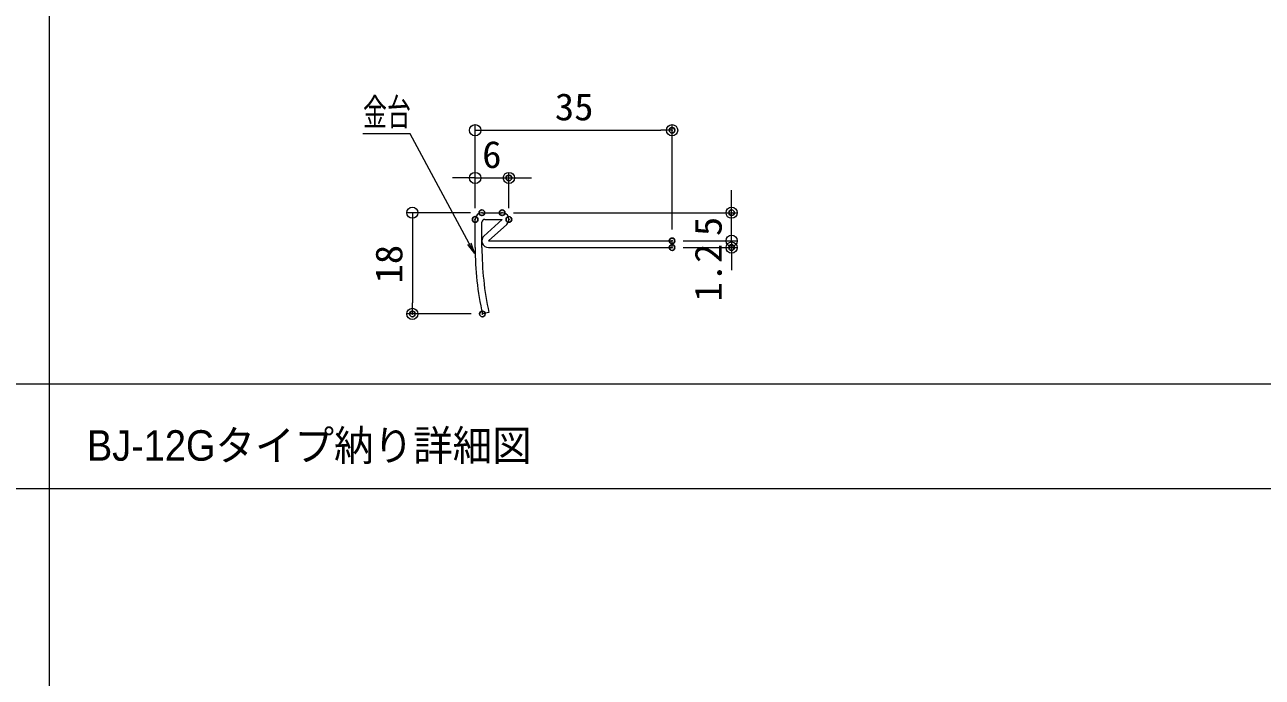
# Model space of a CAD drawing. Units: millimetres, scale not verified. Extents: x -400 to 400, y -277 to 277.
# Drawn here: x -185.4 to 34.6, y -145.1 to -29.1 of the extents above; entities that cross this region are included whole.
import ezdxf
from ezdxf.enums import TextEntityAlignment as Align

# ---------------------------------------------------------------- set-up
doc = ezdxf.new("R2010")
doc.units = ezdxf.units.MM
doc.header["$LTSCALE"] = 2
doc.header["$PDMODE"] = 32
doc.header["$PDSIZE"] = 1
for name, color, linetype, lineweight in [('0-0_zumenwaku', 6, 'Continuous', 9), ('0-2_1', 3, 'Continuous', 9), ('0-8_0', 1, 'Continuous', 9), ('0-D_6文字', 2, 'Continuous', 9)]:
    doc.layers.add(name, color=color, linetype=linetype, lineweight=lineweight)
doc.layers.add('0-1_moji', color=2, linetype='Continuous')
doc.layers.add('0-9_Defpoints', color=7, linetype='Continuous')
doc.styles.add('ＭＳ ゴシック', font='')
doc.styles.add('ＭＳ Ｐゴシック', font='')
doc.styles.get('ＭＳ ゴシック').set_extended_font_data('MS Gothic')
doc.styles.get('ＭＳ Ｐゴシック').set_extended_font_data('MS PGothic')

# ---------------------------------------------------------------- blocks, each defined once
blk = doc.blocks.new('_Origin')
at = {"layer": '0-8_0'}
blk.add_line((0, 0), (-2, 0), dxfattribs=at)
blk.add_circle((0, 0), 1, dxfattribs=at)
blk = doc.blocks.new('MLeader23')
at = {"layer": '0-D_6文字', "color": 1}
blk.add_line((-117.609, -48.548), (-125.256, -48.548), dxfattribs=at)
at = {"layer": '0-D_6文字'}
blk.add_line((-106.082, -67.894), (-105.427, -69.813), dxfattribs=at)
at = {"layer": '0-D_6文字', "color": 1}
blk.add_lwpolyline([(-106.376, -68.052), (-116.889, -48.548), (-117.609, -48.548)], dxfattribs=at)
at = {"layer": '0-D_6文字'}
blk.add_lwpolyline([(-106.669, -68.211), (-105.427, -69.813), (-106.376, -68.052)], dxfattribs=at)
at = {"layer": '0-D_6文字', "style": 'ＭＳ ゴシック', "width": 0.65}
blk.add_text('金台', height=4.809, dxfattribs=at).set_placement((-125.256, -48.499), align=Align.BOTTOM_LEFT)

msp = doc.modelspace()

# ---------------------------------------------------------------- linework, layer by layer
at = {"layer": '0-0_zumenwaku'}
for p, q in [((-181.023, 276.969), (-181.023, -277.031)), ((257.977, -93.031), (-400.023, -93.031)), ((-399.623, -111.554), (257.977, -111.554))]:
    msp.add_line(p, q, dxfattribs=at)
at = {"layer": '0-2_1'}
for p, q in [((-105.313, -68.749), (-105.313, -63.749)), ((-104.113, -62.549), (-100.513, -62.549)), ((-100.513, -63.749), (-103.762, -66.7)), ((-103.613, -63.749), (-100.513, -63.749)), ((-104.113, -68.749), (-104.113, -64.249)), ((-99.706, -64.637), (-102.913, -67.549)), ((-102.913, -67.549), (-70.313, -67.549)), ((-70.313, -68.749), (-70.313, -67.549)), ((-102.913, -68.749), (-70.313, -68.749)), ((-102.861, -80.291), (-104.033, -80.549))]:
    msp.add_line(p, q, dxfattribs=at)
for centre, radius, start, end in [((-104.113, -63.749), 1.2, 90, 180), ((-103.613, -64.249), 0.5, 90, 180), ((-100.513, -63.749), 1.2, 312.25692, 90), ((-102.913, -67.549), 1.2, 129.51385, 270), ((-50.313, -68.749), 55, 180, 192.38886), ((-50.313, -68.749), 53.8, 180, 192.38886)]:
    msp.add_arc(centre, radius, start, end, dxfattribs=at)
at = {"layer": '0-8_0'}
for p, q in [((-105.313, -61.749), (-105.313, -46.896)), ((-103.313, -47.896), (-72.313, -47.896)), ((-70.313, -65.549), (-70.313, -46.896)), ((-107.313, -56.375), (-109.313, -56.375)), ((-105.313, -61.749), (-105.313, -55.375)), ((-105.313, -56.375), (-99.313, -56.375)), ((-99.313, -61.749), (-99.313, -55.375)), ((-97.313, -56.375), (-95.313, -56.375)), ((-59.726, -60.549), (-59.726, -58.549)), ((-106.113, -62.549), (-117.476, -62.549)), ((-98.513, -62.549), (-58.726, -62.549)), ((-59.726, -67.549), (-59.726, -62.549)), ((-59.726, -65.549), (-59.726, -63.549)), ((-116.476, -64.549), (-116.476, -78.549)), ((-68.313, -67.549), (-58.726, -67.549)), ((-68.313, -67.549), (-58.726, -67.549)), ((-59.726, -67.549), (-59.726, -68.749)), ((-68.313, -68.749), (-58.726, -68.749)), ((-59.726, -69.549), (-59.726, -71.549)), ((-59.726, -70.749), (-59.726, -72.749)), ((-106.033, -80.549), (-117.476, -80.549))]:
    msp.add_line(p, q, dxfattribs=at)
at = {"layer": '0-9_Defpoints'}
for p in [(-70.313, -47.896), (-99.313, -56.375), (-105.313, -63.749), (-105.313, -63.749), (-104.113, -62.549), (-100.513, -62.549), (-99.313, -63.749), (-59.726, -62.549), (-70.313, -67.549), (-70.313, -67.549), (-70.313, -68.749), (-59.726, -68.749), (-116.476, -80.549), (-104.033, -80.549)]:
    msp.add_point(p, dxfattribs=at)

# ---------------------------------------------------------------- block references
at = {"layer": '0-8_0'}
for p, rotation in [((-105.313, -47.896), 180), ((-99.313, -56.375), 180), ((-116.476, -62.549), 90), ((-59.726, -62.549), 270), ((-59.726, -67.549), 270), ((-59.726, -67.549), 90), ((-59.726, -68.749), 90), ((-116.476, -80.549), 270)]:
    msp.add_blockref('_Origin', p, dxfattribs=dict(at, rotation=rotation))
for p in [(-70.313, -47.896), (-105.313, -56.375)]:
    msp.add_blockref('_Origin', p, dxfattribs=at)
at = {"layer": '0-D_6文字'}
msp.add_blockref('MLeader23', (0, 0), dxfattribs=at)

# ---------------------------------------------------------------- texts
at = {"layer": '0-1_moji', "style": 'ＭＳ Ｐゴシック', "width": 0.95}
msp.add_text('BJ-12Gタイプ納り詳細図', height=5.423, dxfattribs=at).set_placement((-174.318, -108.27), align=Align.BOTTOM_LEFT)
at = {"layer": '0-8_0', "color": 2, "style": 'ＭＳ ゴシック', "width": 1.05}
for s, p in [('35', (-91.147, -47.571)), ('6', (-104.063, -56.05))]:
    msp.add_text(s, height=4.809, dxfattribs=at).set_placement(p, align=Align.BOTTOM_LEFT)
for s, p in [('5', (-60.051, -66.715)), ('18', (-116.8, -75.132)), ('1.2', (-60.051, -78.36))]:
    msp.add_text(s, height=4.809, rotation=90, dxfattribs=at).set_placement(p, align=Align.BOTTOM_LEFT)

doc.saveas('drawing.dxf')
